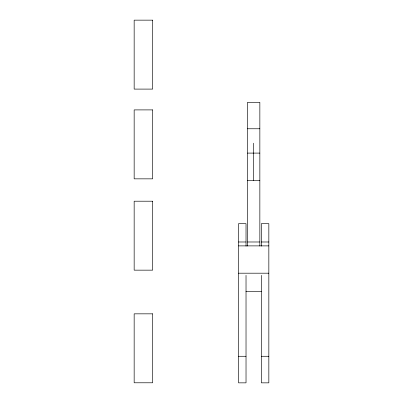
<?xml version="1.0" encoding="UTF-8"?>
<svg xmlns="http://www.w3.org/2000/svg" width="403" height="403" viewBox="0 0 403 403"><rect width="100%" height="100%" fill="white"/><g stroke="black" fill="none" stroke-linecap="round" stroke-linejoin="round"><path stroke-width="0.6" d="M247.497 128.764L259.849 128.764M247.497 153.095L259.849 153.095M247.497 180.433L259.849 180.433M238.511 241.986L246.026 241.986M247.497 241.986L259.849 241.986M261.32 241.986L268.841 241.986M238.511 245.885L268.841 245.885M238.511 273.194L268.841 273.194M245.936 291.56L261.411 291.56M238.511 356.282L246.026 356.282M261.32 356.282L268.841 356.282M261.32 246.152L261.32 223.65L268.841 223.65L268.841 382.85L261.32 382.85L261.32 275.32M259.849 246.026L259.849 102.317L247.497 102.317L247.497 246.026M253.673 143.166L253.673 180.448M246.026 246.152L246.026 223.65L238.511 223.65L238.511 382.85L246.026 382.85L246.026 275.32M152.682 20.15L134.159 20.15L134.159 89.098L152.682 89.098L152.682 20.15M152.682 109.898L134.159 109.898L134.159 178.846L152.682 178.846L152.682 109.898M152.682 201.208L134.159 201.208L134.159 270.156L152.682 270.156L152.682 201.208M152.682 313.836L134.159 313.836L134.159 382.785L152.682 382.785L152.682 313.836"/></g></svg>
